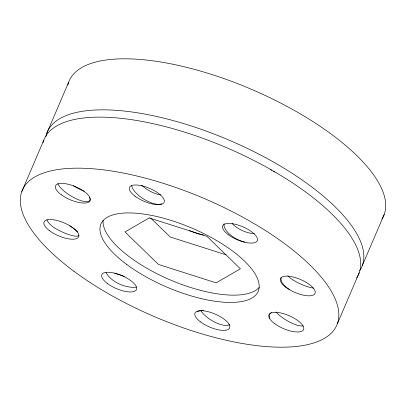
<?xml version="1.0" encoding="UTF-8"?>
<svg xmlns="http://www.w3.org/2000/svg" width="406" height="406" viewBox="0 0 406 406"><rect width="100%" height="100%" fill="white"/><g stroke="black" fill="none" stroke-linecap="round" stroke-linejoin="round"><path stroke-width="0.61" d="M21.807 191.525L43.681 140.491M46.807 133.198L68.68 82.164M337.32 323.836L359.193 272.802M362.319 265.509L384.193 214.475M226.117 254.836L170.221 236.992L150.773 218.123M42.995 142.699A171.099 64.097 23.2 0 1 227.629 148.139A171.099 64.097 23.2 0 1 356.59 277.937M203.528 235.008A23.954 8.973 23.2 0 1 202.67 234.856M202.234 234.775A23.954 8.973 23.2 0 1 189.369 230.501M259.236 287.387A85.549 32.049 23.2 0 1 169.86 279.754A85.549 32.049 23.2 0 1 103.129 220.296M45.853 136.543A171.099 64.097 23.2 0 1 229.339 140.243A171.099 64.097 23.2 0 1 359.716 270.65M67.853 84.94A171.099 64.097 23.2 0 1 251.212 89.208A171.099 64.097 23.2 0 1 381.909 219.128M270.619 169.774A18.823 7.049 23.2 0 1 271.65 170.312M273.629 171.439A18.823 7.049 23.2 0 1 274.568 172.022M161.75 203.832A18.615 7.775 31.9 0 1 144.018 199.27A18.615 7.775 31.9 0 1 131.574 185.375M160.776 194.936A18.615 7.775 31.9 0 1 141.613 185.222M254.273 233.77A18.615 4.608 19.6 0 1 248.548 232.765A18.615 9.191 27.2 0 1 232.115 223.513M244.574 242.032A18.615 9.191 27.2 0 1 224.056 223.711M313.442 288.093A18.615 4.537 26.2 0 1 293.289 280.125A18.615 9.257 19.8 0 1 287.803 275.71M289.316 289.397A18.615 9.257 19.8 0 1 281.307 277.339M269.767 318.177A18.615 7.947 14.8 0 1 271.365 312.569M303.252 325.916A18.615 5.851 31.2 0 1 275.933 311.95M229.7 324.673A18.615 6.019 14.9 0 1 229.197 324.901M197.382 311.519A18.615 6.019 14.9 0 1 203.452 310.692M229.202 324.896A18.615 7.775 31.9 0 1 214.505 322.024A18.615 7.775 31.9 0 1 200.635 310.407M136.492 286.976A18.615 4.608 19.6 0 1 125.693 286.255A18.615 9.191 27.2 0 1 106.047 272.583M114.558 273.319A18.615 4.608 19.6 0 1 124.337 276.461M78.962 235.348A18.615 4.537 26.2 0 1 54.911 228.152A18.615 9.257 19.8 0 1 46.944 219.722M69.817 225.954A18.615 4.537 26.2 0 1 77.673 231.988M89.366 197.174A18.615 5.851 31.2 0 1 78.449 199.752A18.615 5.851 31.2 0 1 58.312 184.628A18.615 7.947 14.8 0 1 57.88 183.527M84.336 191.19A18.615 5.851 31.2 0 1 73.384 185.735M149.225 217.92L124.992 231.968L158.457 264.438L216.154 282.86L240.388 268.808L206.923 236.343L149.225 217.92M73.978 271.304A171.099 64.097 23.2 0 0 335.63 327.49A171.099 64.097 23.2 0 0 129.083 174.245A171.099 64.097 23.2 0 0 73.978 271.304M126.773 264.494A85.549 32.049 23.2 0 0 257.597 292.584A85.549 32.049 23.2 0 0 154.321 215.962A85.549 32.049 23.2 0 0 126.773 264.494M61.402 194.844A18.823 7.049 23.2 0 0 90.056 200.823A18.823 7.049 23.2 0 0 67.076 183.999A18.823 7.049 23.2 0 0 61.402 194.844M49.517 230.694A18.823 7.049 23.2 0 0 78.47 237.165A18.823 7.049 23.2 0 0 56.124 220.265A18.823 7.049 23.2 0 0 49.517 230.694M107.686 283.728A18.823 7.049 23.2 0 0 136.345 289.706A18.823 7.049 23.2 0 0 113.365 272.883A18.823 7.049 23.2 0 0 107.686 283.728M200.442 321.846A18.823 7.049 23.2 0 0 229.395 328.322A18.823 7.049 23.2 0 0 207.05 311.417A18.823 7.049 23.2 0 0 200.442 321.846M274.842 323.76A18.823 7.049 23.2 0 0 303.495 329.733A18.823 7.049 23.2 0 0 280.516 312.914A18.823 7.049 23.2 0 0 274.842 323.76M285.905 287.306A18.823 7.049 23.2 0 0 314.858 293.777A18.823 7.049 23.2 0 0 292.513 276.877A18.823 7.049 23.2 0 0 285.905 287.306M228.553 234.876A18.823 7.049 23.2 0 0 257.206 240.854A18.823 7.049 23.2 0 0 234.226 224.031A18.823 7.049 23.2 0 0 228.553 234.876M134.98 196.149A18.823 7.049 23.2 0 0 163.933 202.619A18.823 7.049 23.2 0 0 141.587 185.72A18.823 7.049 23.2 0 0 134.98 196.149"/></g></svg>
